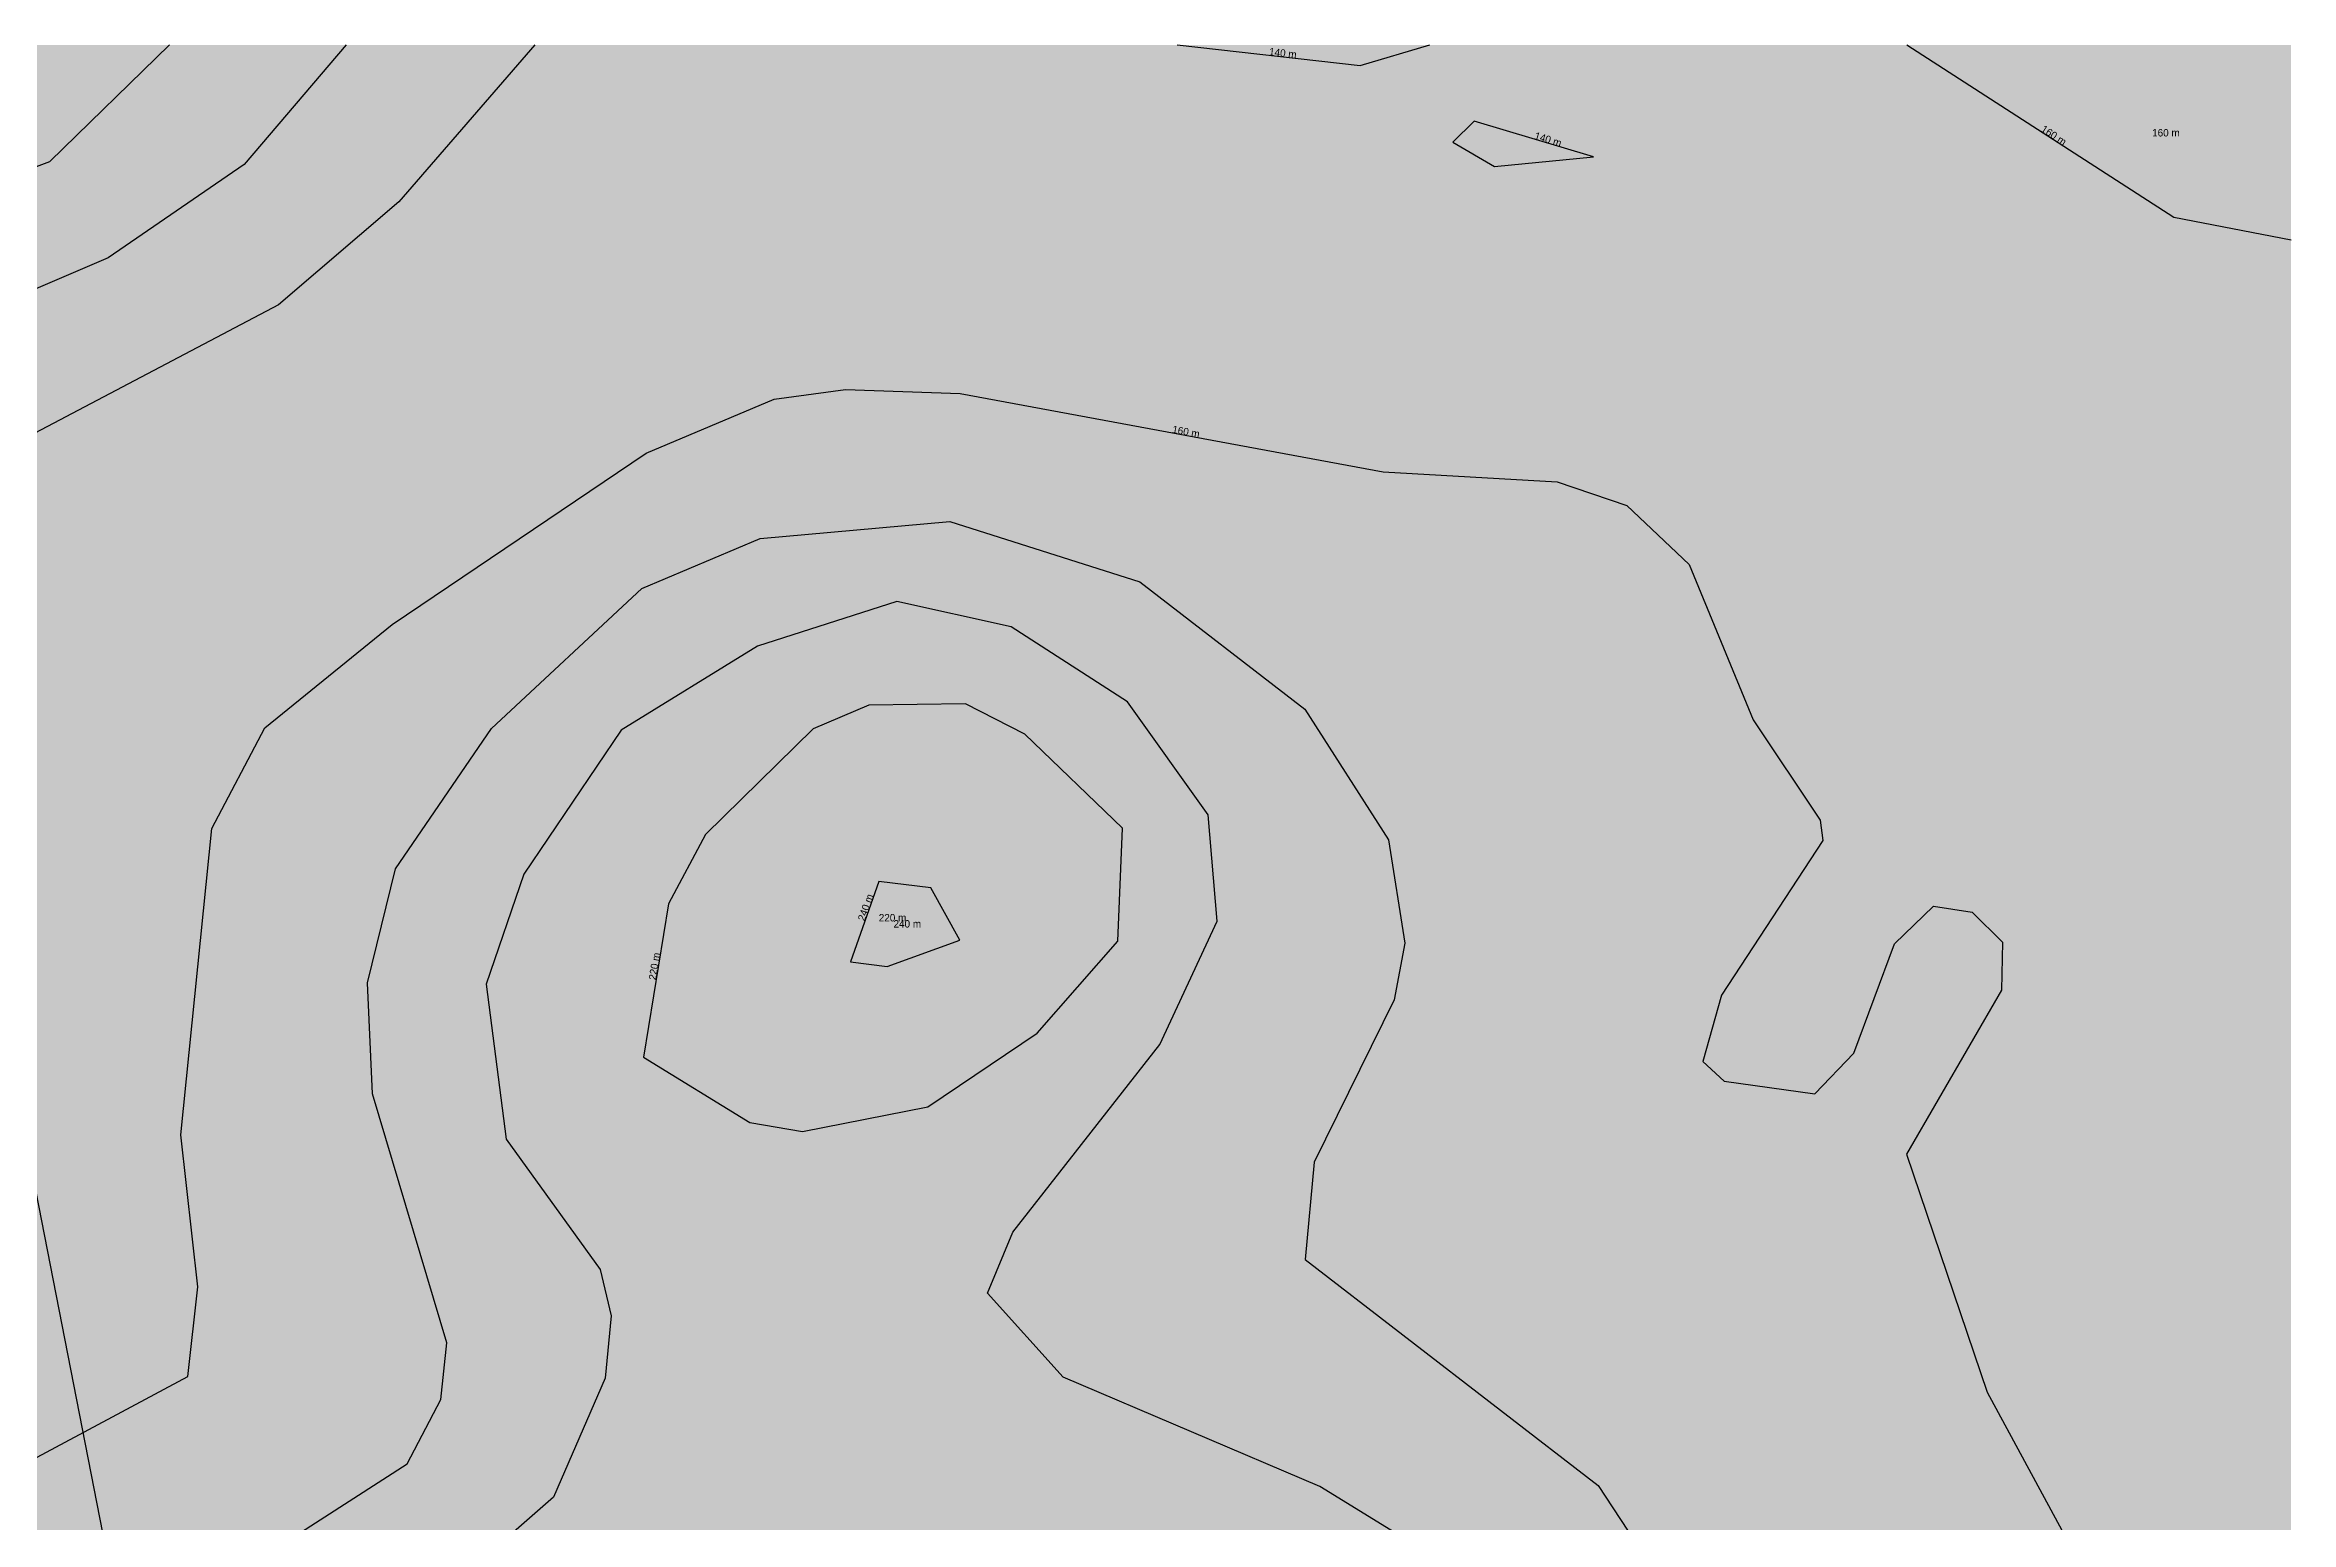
# Model space of a CAD drawing. Extents: x 81.9253 to 81.9459, y 17.2456 to 17.2552.
# Drawn here: x 81.93904 to 81.94592, y 17.25065 to 17.25518 of the extents above; entities that cross this region are included whole.
import ezdxf
from ezdxf.enums import TextEntityAlignment as Align

# ---------------------------------------------------------------- set-up
doc = ezdxf.new("R2010")
doc.units = 0
doc.header["$MEASUREMENT"] = 0
for name, color, linetype in [('Contour_Line_Intermediate', 7, 'Continuous'), ('Contour_Line_Minor', 7, 'Continuous'), ('FEATURE_LABEL', 7, 'Continuous'), ('Iso-height_Area', 7, 'Continuous'), ('Unknown_Area_Type', 7, 'Continuous')]:
    doc.layers.add(name, color=color, linetype=linetype)

msp = doc.modelspace()

# ---------------------------------------------------------------- hatches: boundary and pattern name
at = {"layer": 'Iso-height_Area', "true_color": 0x00fe6f}
msp.add_hatch(color=110, dxfattribs=at).paths.add_polyline_path([(81.9459231, 17.2551786), (81.9459231, 17.2462564), (81.9458627, 17.2456851), (81.9456869, 17.2460374), (81.9455841, 17.2461284), (81.9452658, 17.2462994), (81.9449702, 17.2463545), (81.9448034, 17.2463445), (81.9444809, 17.2461224), (81.9443912, 17.2459443), (81.9444741, 17.245608), (81.9443374, 17.2455716), (81.9434782, 17.2455798), (81.9426319, 17.2456745), (81.9423784, 17.2458497), (81.942227, 17.2461531), (81.9421349, 17.2462317), (81.9418986, 17.2462789), (81.9415709, 17.2461264), (81.9410198, 17.2456478), (81.9404795, 17.2455701), (81.9279452, 17.2455869), (81.9277809, 17.2456381), (81.9276753, 17.2457483), (81.9274873, 17.2461286), (81.9271566, 17.2465044), (81.9266282, 17.2468432), (81.9264662, 17.2470599), (81.9264664, 17.2473946), (81.9266307, 17.2478095), (81.9267942, 17.2480378), (81.9271397, 17.2482143), (81.9275433, 17.2483038), (81.9281623, 17.2483467), (81.9285305, 17.2485184), (81.9293124, 17.2491332), (81.9294642, 17.2493428), (81.929528, 17.2495506), (81.9295173, 17.2497072), (81.9292113, 17.2501046), (81.9292438, 17.2503756), (81.9294384, 17.2508792), (81.9294412, 17.2510443), (81.9293623, 17.2511443), (81.9292343, 17.2511845), (81.9288567, 17.2510327), (81.9284722, 17.2513026), (81.9282366, 17.251645), (81.9274964, 17.252465), (81.9270634, 17.2535354), (81.9270255, 17.2540202), (81.9272028, 17.2548008), (81.9273609, 17.2551014), (81.9278523, 17.2551786)], flags=16)
at = {"layer": 'Iso-height_Area', "true_color": 0x23fe00}
h = msp.add_hatch(color=80, dxfattribs=at)
h.paths.add_polyline_path([(81.9459231, 17.2551786), (81.9437778, 17.2551786), (81.9429202, 17.2551242), (81.9419278, 17.2551786), (81.9282263, 17.2551786), (81.9278001, 17.2551236), (81.9277049, 17.2550071), (81.9275672, 17.2546223), (81.9274514, 17.2538952), (81.9275075, 17.2537015), (81.9278434, 17.2531282), (81.9281285, 17.2528498), (81.9284481, 17.2527085), (81.9299044, 17.2524493), (81.930379, 17.2524265), (81.9305934, 17.252328), (81.9307601, 17.2521363), (81.9308509, 17.2512003), (81.9309717, 17.2509435), (81.9310898, 17.2508562), (81.9313962, 17.2507553), (81.9317789, 17.2507188), (81.9332468, 17.2508356), (81.9339542, 17.2510177), (81.9342272, 17.2513313), (81.9345108, 17.2515116), (81.9348839, 17.2515476), (81.9351146, 17.2514388), (81.9355677, 17.250842), (81.9362906, 17.2503295), (81.9362425, 17.2500342), (81.9359439, 17.2493542), (81.935333, 17.2486491), (81.9351772, 17.2483481), (81.9349098, 17.2481999), (81.9342337, 17.248252), (81.9340003, 17.2481729), (81.933446, 17.2478396), (81.9325729, 17.2476146), (81.9324929, 17.2476179), (81.9321042, 17.248026), (81.9318167, 17.2481418), (81.931625, 17.2481495), (81.9314255, 17.2481198), (81.9312055, 17.2479961), (81.9308837, 17.2477074), (81.9306083, 17.2475809), (81.9285072, 17.2476762), (81.9280001, 17.2475892), (81.9276869, 17.2472996), (81.9276544, 17.2469543), (81.9278973, 17.2465325), (81.928208, 17.2457736), (81.9283961, 17.2456067), (81.9286221, 17.2455765), (81.9310765, 17.2455701), (81.9315976, 17.245663), (81.9318495, 17.2459502), (81.9319421, 17.2459514), (81.9321561, 17.2458943), (81.932257, 17.2457019), (81.932362, 17.2456186), (81.9325944, 17.2455772), (81.9393401, 17.245597), (81.9395514, 17.2456583), (81.9398223, 17.2460823), (81.9405031, 17.2467612), (81.9409367, 17.2474068), (81.9412105, 17.2476681), (81.9415114, 17.2476864), (81.9417355, 17.2476126), (81.9424252, 17.2472467), (81.942828, 17.246938), (81.9430701, 17.2468919), (81.9434316, 17.2470637), (81.9438208, 17.2473641), (81.9447914, 17.2482079), (81.9451863, 17.2486662), (81.9455027, 17.247554), (81.9456658, 17.2472462), (81.9457557, 17.2471626), (81.9458553, 17.2471733), (81.9459231, 17.2476356)], flags=17)
h.paths.add_polyline_path([(81.9437842, 17.2548354), (81.9434182, 17.2549453), (81.9433532, 17.2548803), (81.9434809, 17.2548054)], flags=0)
at = {"layer": 'Iso-height_Area', "true_color": 0x7ffe00}
for points in [[(81.9405379, 17.2551786), (81.9401212, 17.2546976), (81.9397519, 17.2543814), (81.9386898, 17.2538609), (81.9381201, 17.2535173), (81.9378281, 17.2534023), (81.9372593, 17.2533426), (81.9365256, 17.2531133), (81.9357846, 17.2529936), (81.9349467, 17.2523898), (81.9338003, 17.2517363), (81.9332536, 17.2513066), (81.9328676, 17.2511521), (81.9322738, 17.2510762), (81.9318003, 17.2510673), (81.9315933, 17.2511763), (81.9314219, 17.2513653), (81.9314118, 17.251768), (81.9316854, 17.2526303), (81.9316614, 17.2527707), (81.9314471, 17.2529686), (81.9310068, 17.2531059), (81.9298475, 17.2529785), (81.9288394, 17.253071), (81.9283654, 17.2532709), (81.9281563, 17.2534209), (81.9278292, 17.2541098), (81.9278753, 17.2544547), (81.9280605, 17.2550029), (81.9281586, 17.2551222), (81.9283158, 17.2551675)], [(81.9459231, 17.2551786), (81.9449593, 17.2551743), (81.944817, 17.2551304), (81.945577, 17.2546647), (81.9458779, 17.2546398)], [(81.9452449, 17.2503743), (81.9452201, 17.2506558), (81.9450539, 17.2508998), (81.9447438, 17.2517774), (81.9450351, 17.2522798), (81.9450379, 17.2524269), (81.9449457, 17.2525193), (81.9448269, 17.252538), (81.9447072, 17.2524224), (81.9445829, 17.2520865), (81.9444632, 17.2519622), (81.9441848, 17.2520013), (81.9441196, 17.2520618), (81.9441764, 17.2522646), (81.944487, 17.2527391), (81.9442107, 17.2532424), (81.9441332, 17.2534889), (81.9439895, 17.2536847), (81.9436723, 17.2538391), (81.9429938, 17.2538884), (81.9418426, 17.2541097), (81.9414909, 17.2541221), (81.9410931, 17.254029), (81.9402566, 17.2535126), (81.9397101, 17.2530845), (81.9395479, 17.252776), (81.9395207, 17.2525756), (81.9394528, 17.2518362), (81.9395048, 17.2513703), (81.9394747, 17.251096), (81.9386639, 17.2506621), (81.9379908, 17.2501713), (81.9376624, 17.2498183), (81.9371715, 17.2490108), (81.9369829, 17.2484418), (81.9368566, 17.2477182), (81.936755, 17.247605), (81.9365504, 17.2474915), (81.9363493, 17.2474586), (81.9352559, 17.2474776), (81.9345496, 17.2472864), (81.9336505, 17.2471876), (81.9332693, 17.2470295), (81.9331131, 17.2468892), (81.9329388, 17.2465426), (81.9329535, 17.2460365), (81.9329024, 17.2456474), (81.9332879, 17.2455701), (81.9383171, 17.2455701), (81.9388844, 17.2456256), (81.9391833, 17.2459128), (81.9394691, 17.2463993), (81.9401627, 17.2470717), (81.9403917, 17.2475038), (81.9404592, 17.2479802), (81.9406696, 17.2482819), (81.9408422, 17.2483885), (81.9411506, 17.2483751), (81.9423109, 17.2478131), (81.9431172, 17.2476007), (81.9435312, 17.2476912), (81.9443348, 17.2481992), (81.9445402, 17.2484459), (81.9449708, 17.2495095), (81.9450836, 17.2500699)]]:
    msp.add_hatch(color=70, dxfattribs=at).paths.add_polyline_path(points, flags=16)
at = {"layer": 'Iso-height_Area', "true_color": 0xdbfe00}
for points in [[(81.9399592, 17.2551786), (81.9396469, 17.2548123), (81.9392299, 17.2545253), (81.9381914, 17.2540816), (81.9378063, 17.2539958), (81.9370552, 17.253987), (81.9362057, 17.2537224), (81.9356431, 17.2536917), (81.9352434, 17.2535839), (81.9350414, 17.2534354), (81.9347256, 17.2529193), (81.9342153, 17.2524088), (81.9330231, 17.2515259), (81.9325798, 17.2514023), (81.9322555, 17.2514382), (81.9320344, 17.2515981), (81.9319846, 17.2519182), (81.9321547, 17.2524436), (81.9321817, 17.2527964), (81.9320042, 17.253109), (81.9317925, 17.2532766), (81.9311541, 17.2534877), (81.9298553, 17.2533395), (81.9289063, 17.2534532), (81.9284473, 17.2537001), (81.928288, 17.2539219), (81.9281722, 17.2542359), (81.9281776, 17.2545077), (81.9283091, 17.2548381), (81.9285247, 17.2551221), (81.9286819, 17.2551675)], [(81.9444436, 17.2496572), (81.9443715, 17.2499035), (81.9437983, 17.2507614), (81.9429006, 17.2514541), (81.942928, 17.2517529), (81.9431105, 17.2520873), (81.9432062, 17.2524242), (81.9431554, 17.2527412), (81.9429771, 17.2530585), (81.9425924, 17.2533973), (81.9421369, 17.2536472), (81.9416183, 17.2537272), (81.9410383, 17.2535983), (81.9407189, 17.2534003), (81.9404056, 17.2530823), (81.9401783, 17.2527847), (81.9400497, 17.2524693), (81.9400402, 17.2519623), (81.9402687, 17.2511987), (81.9402499, 17.2510254), (81.9401471, 17.2508279), (81.9398053, 17.2506083), (81.9388965, 17.250315), (81.9380744, 17.24974), (81.9377869, 17.2493429), (81.9375613, 17.2488725), (81.9374441, 17.2485014), (81.9372985, 17.2475931), (81.9370993, 17.2472642), (81.93689, 17.2471227), (81.9366692, 17.2470573), (81.9354101, 17.247077), (81.9339767, 17.2466931), (81.9336591, 17.2464304), (81.9332978, 17.2456195), (81.9336553, 17.2455701), (81.9379403, 17.2455701), (81.9384615, 17.2456409), (81.9388249, 17.2459446), (81.9397885, 17.2472845), (81.9398735, 17.2480974), (81.9399611, 17.2483154), (81.9402801, 17.2486313), (81.9406313, 17.2487536), (81.9410152, 17.248797), (81.9415636, 17.2486456), (81.9428446, 17.2481282), (81.9431808, 17.248094), (81.9435621, 17.2481555), (81.9439523, 17.2483235), (81.9442436, 17.2486448), (81.9444094, 17.249244)]]:
    msp.add_hatch(color=60, dxfattribs=at).paths.add_polyline_path(points, flags=16)
at = {"layer": 'Iso-height_Area', "true_color": 0xfee200}
for points in [[(81.9394183, 17.2551786), (81.9293891, 17.2551628), (81.9289407, 17.2549981), (81.9287372, 17.2548439), (81.9285099, 17.2545161), (81.9285024, 17.2542198), (81.9285945, 17.2540287), (81.928776, 17.2538372), (81.9291261, 17.2536796), (81.9300106, 17.2536388), (81.9311901, 17.2538256), (81.9314538, 17.2538026), (81.9318243, 17.2536573), (81.9321712, 17.2534579), (81.9324969, 17.2530611), (81.9325918, 17.2527114), (81.9325696, 17.2521773), (81.9327172, 17.2519361), (81.9328848, 17.2519036), (81.9332362, 17.2520162), (81.9339957, 17.2525939), (81.9344804, 17.2531478), (81.9347678, 17.2535978), (81.9350564, 17.2538557), (81.9366858, 17.2543065), (81.937832, 17.2544157), (81.9383043, 17.2545397), (81.9390506, 17.2548207)], [(81.9440758, 17.2493448), (81.9440266, 17.2497105), (81.9434395, 17.2504215), (81.9429449, 17.2507579), (81.9422608, 17.2510334), (81.9419735, 17.2512773), (81.9419311, 17.2514318), (81.942455, 17.252114), (81.9426301, 17.2524919), (81.9426375, 17.2526854), (81.9425266, 17.2529715), (81.9421431, 17.2533194), (81.9417532, 17.2534609), (81.9414193, 17.253419), (81.9408025, 17.2530769), (81.9404238, 17.2524555), (81.940404, 17.2519639), (81.9404955, 17.2517442), (81.9407385, 17.2514238), (81.9407718, 17.2512811), (81.9407541, 17.25109), (81.9405949, 17.250726), (81.940138, 17.2503253), (81.9390583, 17.2498377), (81.9384947, 17.2496643), (81.9381396, 17.2493567), (81.9378646, 17.2488582), (81.9376497, 17.2474032), (81.9374309, 17.2469713), (81.937249, 17.2468253), (81.9368552, 17.246711), (81.9357563, 17.2467015), (81.9354243, 17.2466253), (81.9345292, 17.2462146), (81.9342531, 17.2459358), (81.9342432, 17.2457971), (81.9343441, 17.2457076), (81.9346254, 17.2456075), (81.9350786, 17.2455714), (81.9375698, 17.2456579), (81.9379854, 17.2457735), (81.9384439, 17.2459995), (81.9388516, 17.2464371), (81.9392011, 17.2472653), (81.9394157, 17.2483174), (81.9396172, 17.2486295), (81.9399892, 17.2489412), (81.9404537, 17.2490907), (81.9410145, 17.2491358), (81.9414789, 17.2490298), (81.9424219, 17.2486385), (81.9427121, 17.2485797), (81.9430825, 17.2485937), (81.9433997, 17.2486515), (81.9437267, 17.2488188), (81.9439376, 17.2490044)]]:
    msp.add_hatch(color=2, dxfattribs=at).paths.add_polyline_path(points, flags=16)
at = {"layer": 'Iso-height_Area', "true_color": 0xfeb400}
msp.add_hatch(color=40, dxfattribs=at).paths.add_polyline_path([(81.9423405, 17.2527765), (81.942041, 17.2530649), (81.9418585, 17.2531579), (81.9415618, 17.253154), (81.9413918, 17.2530811), (81.9410612, 17.2527576), (81.9409478, 17.2525452), (81.940871, 17.2520744), (81.9411972, 17.2518745), (81.9413584, 17.2518467), (81.9417428, 17.251922), (81.9420786, 17.2521478), (81.9423262, 17.2524304)], flags=16)
at = {"layer": 'Iso-height_Area', "true_color": 0xfe8600}
msp.add_hatch(color=30, dxfattribs=at).paths.add_polyline_path([(81.9418412, 17.2524333), (81.9417528, 17.2525938), (81.9415927, 17.2526137), (81.9415056, 17.2523666), (81.941618, 17.2523532)], flags=16)

# ---------------------------------------------------------------- linework, layer by layer
at = {"layer": 'Contour_Line_Intermediate', "color": 36, "true_color": 0x804000}
for points in [[(81.9383043, 17.2545397), (81.9390506, 17.2548207), (81.9394183, 17.2551786)], [(81.9432294, 17.2505834), (81.9429449, 17.2507579), (81.9421586, 17.2510934), (81.9419258, 17.2513515), (81.9420034, 17.2515382), (81.942455, 17.252114), (81.9426301, 17.2524919), (81.9426028, 17.2528173), (81.9423551, 17.2531646), (81.9419987, 17.253394), (81.9416484, 17.2534715), (81.9412208, 17.2533345), (81.9408025, 17.2530769), (81.9405046, 17.2526357), (81.940389, 17.2522985), (81.9404505, 17.2518229), (81.9407385, 17.2514238), (81.9407718, 17.2512811), (81.9407541, 17.25109), (81.9405949, 17.250726), (81.940138, 17.2503253)]]:
    msp.add_lwpolyline(points, dxfattribs=at)
at = {"layer": 'Contour_Line_Minor', "color": 36, "true_color": 0x804000}
for points in [[(81.9405379, 17.2551786), (81.9401212, 17.2546976), (81.9397519, 17.2543814), (81.9379673, 17.2534424)], [(81.9399592, 17.2551786), (81.9396469, 17.2548123), (81.9392299, 17.2545253), (81.9381914, 17.2540816)], [(81.9425081, 17.2551786), (81.9430689, 17.2551156), (81.9432823, 17.2551786)], [(81.9447446, 17.2551786), (81.9455633, 17.2546509), (81.9459231, 17.2545808)], [(81.9437842, 17.2548354), (81.9434182, 17.2549453), (81.9433532, 17.2548803), (81.9434809, 17.2548054), (81.9437842, 17.2548354)], [(81.9386639, 17.2506621), (81.9394747, 17.251096), (81.9395048, 17.2513703), (81.9394528, 17.2518362), (81.9395479, 17.252776), (81.9397101, 17.2530845), (81.940101, 17.2534015), (81.9408792, 17.2539265), (81.9412716, 17.2540925), (81.9414909, 17.2541221), (81.9418426, 17.2541097), (81.9431397, 17.2538691), (81.9436723, 17.2538391), (81.9438865, 17.2537666), (81.944078, 17.2535854), (81.944274, 17.2531093), (81.9444796, 17.2528018), (81.944487, 17.2527391), (81.9441764, 17.2522646), (81.9441196, 17.2520618), (81.9441848, 17.2520013), (81.9444632, 17.2519622), (81.9445829, 17.2520865), (81.9447072, 17.2524224), (81.9448269, 17.252538), (81.9449457, 17.2525193), (81.9450379, 17.2524269), (81.9450351, 17.2522798), (81.9447438, 17.2517774), (81.9449917, 17.251047), (81.9452202, 17.250624)], [(81.9398053, 17.2506083), (81.9401471, 17.2508279), (81.9402499, 17.2510254), (81.9402687, 17.2511987), (81.9400402, 17.2519623), (81.9400252, 17.2523029), (81.9401111, 17.2526517), (81.9404056, 17.2530823), (81.9408667, 17.2535117), (81.9412294, 17.2536654), (81.9418105, 17.2537169), (81.9423935, 17.2535324), (81.9428994, 17.2531419), (81.9431554, 17.2527412), (81.9432062, 17.2524242), (81.9431729, 17.2522501), (81.942928, 17.2517529), (81.9429006, 17.2514541), (81.9437983, 17.2507614), (81.9443657, 17.2498979)], [(81.9423405, 17.2527765), (81.942041, 17.2530649), (81.9418585, 17.2531579), (81.9415618, 17.253154), (81.9413918, 17.2530811), (81.9410612, 17.2527576), (81.9409478, 17.2525452), (81.940871, 17.2520744), (81.9411972, 17.2518745), (81.9413584, 17.2518467), (81.9417428, 17.251922), (81.9420786, 17.2521478), (81.9423262, 17.2524304), (81.9423405, 17.2527765)], [(81.9418412, 17.2524333), (81.9417528, 17.2525938), (81.9415927, 17.2526137), (81.9415056, 17.2523666), (81.941618, 17.2523532), (81.9418412, 17.2524333)]]:
    msp.add_lwpolyline(points, dxfattribs=at)
at = {"layer": 'Unknown_Area_Type', "color": 1, "true_color": 0xff0000}
msp.add_polyline3d([(81.9307229, 17.2546022, 0), (81.9314604, 17.2457988, 0), (81.9401413, 17.2458696, 0), (81.9383657, 17.2549498, 0), (81.9307229, 17.2546022, 0)], close=True, dxfattribs=at)

# ---------------------------------------------------------------- texts
at = {"layer": 'FEATURE_LABEL', "color": 18, "true_color": 0x000000}
for s, rotation, p in [('140 m', 353.6, (81.9427885, 17.2551471)), ('140 m', 343.3, (81.9436012, 17.2548903)), ('160 m', 327.2, (81.9451539, 17.2549148)), ('160 m', 349.5, (81.9424912, 17.2539894)), ('240 m', 70.6, (81.9415491, 17.2524902)), ('220 m', 80.7, (81.9409094, 17.2523098))]:
    msp.add_text(s, height=0.00002275, rotation=rotation, dxfattribs=at).set_placement(p)
for s, p in [('160 m', (81.9455393, 17.2549092, 160)), ('220 m', (81.941635, 17.2525023, 220)), ('240 m', (81.9416802, 17.2524835, 240))]:
    msp.add_text(s, height=0.00002275, dxfattribs=at).set_placement(p, align=Align.MIDDLE_CENTER)

doc.saveas('drawing.dxf')
